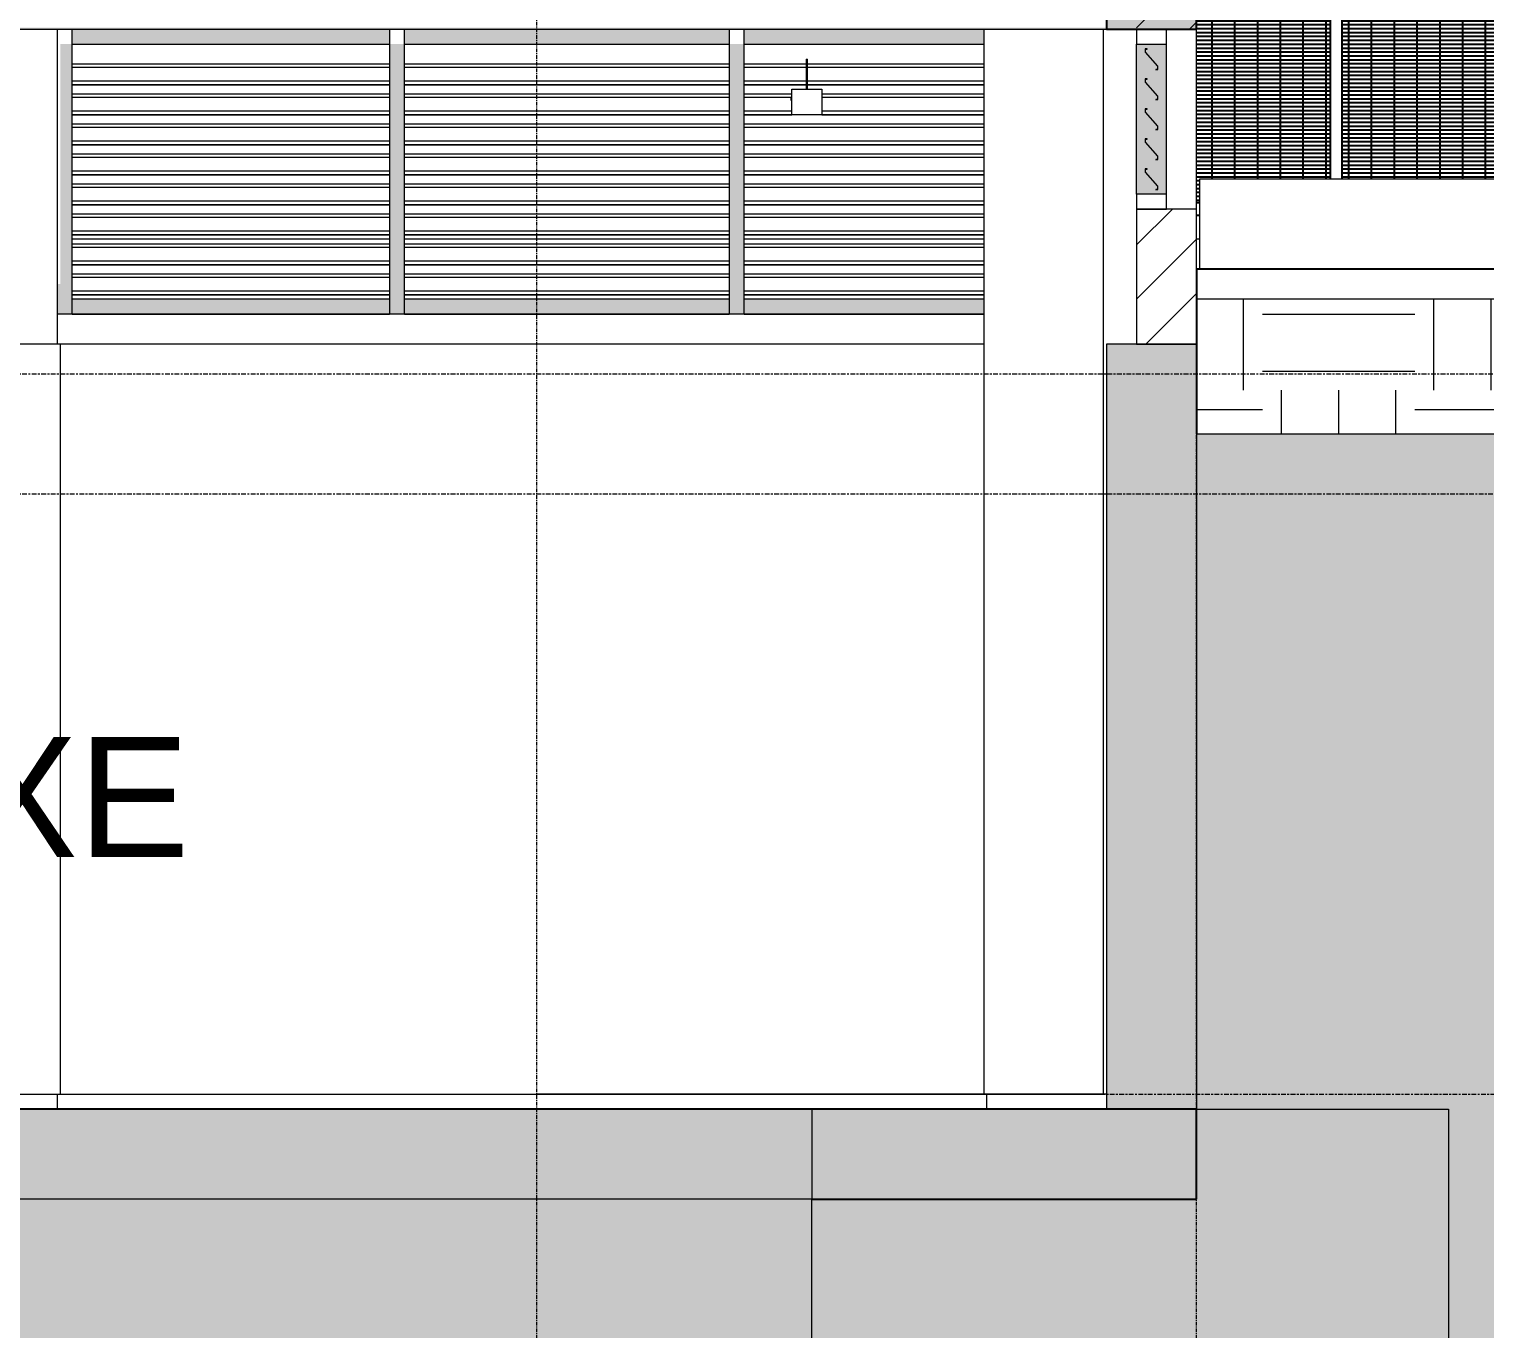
# Model space of a CAD drawing. Header units: millimetres. Extents: x 25061 to 259291, y -8723 to 35400.
# Drawn here: x 51059 to 55914, y -2783 to 1550 of the extents above; entities that cross this region are included whole.
import ezdxf

# ---------------------------------------------------------------- set-up
doc = ezdxf.new("R2010")
doc.units = ezdxf.units.MM
doc.linetypes.add('Centre', pattern=[31.75, 6.35, -4.7625, 15.875, -4.7625])
doc.linetypes.add('Grid Line', pattern=[22.225, 12.7, -3.175, 3.175, -3.175])
for name, color, linetype, lineweight in [('0-1', 7, 'Continuous', 5), ('A-AREA-IDEN', 2, 'Continuous', 9), ('A-CLNG-3', 13, 'Continuous', 18), ('A-CLNG-PATT-3', 13, 'Continuous', 9), ('A-DETL-GENF-1', 9, 'Continuous', 9), ('A-DETL-THIN', 151, 'Continuous', 9), ('A-FLOR-1', 10, 'Continuous', 25), ('A-FLOR-3', 192, 'Continuous', 25), ('A-FLOR-LEVL-2', 51, 'Centre', 9), ('A-FLOR-MCUT', 51, 'Continuous', 9), ('A-FLOR-PATT-1', 7, 'Continuous', 9), ('A-FLOR-PATT-3', 8, 'Continuous', 9), ('A-GLAZ-CWMG', 51, 'Continuous', 9), ('A-GLAZ-CWMG-1', 51, 'Continuous', 18), ('A-WALL', 113, 'Continuous', 9), ('A-WALL-1', 113, 'Continuous', 18), ('A-WALL-PATT-1', 7, 'Continuous', 9), ('A-WALL-PATT-4', 111, 'Continuous', 9), ('C-PRKG', 70, 'Continuous', 9), ('E-LITE-EQPM', 33, 'Continuous', 9), ('L-SITE-WALL-1', 250, 'Continuous', 18), ('S-BEAM-1', 12, 'Continuous', 5), ('S-BEAM-2', 10, 'Continuous', 25), ('S-COLS-1', 7, 'Continuous', 9), ('S-FNDN-1', 32, 'Continuous', 5), ('S-FNDN-2', 250, 'Continuous', 18), ('S-GRID-1', 1, 'Grid Line', 9)]:
    doc.layers.add(name, color=color, linetype=linetype, lineweight=lineweight)
doc.styles.add('Arial', font='arial.ttf', dxfattribs={"height": 400})

# ---------------------------------------------------------------- blocks, each defined once
blk = doc.blocks.new('NCV_TKTC_KET CAU_rvt-1-TKCS_MẶT CẮT 1')
at = {"layer": 'A-FLOR-PATT-1'}
h = blk.add_hatch(color=256, dxfattribs=at)
h.paths.add_polyline_path([(126852.6, -2350), (127252.5, -2350), (127252.5, -2050), (105952.1, -2050), (105952.1, -2350), (126740, -2350)])
h.paths.add_polyline_path([(33652.6, -2350), (54952.6, -2350), (54952.6, -2050), (33652.6, -2050)])
at = {"layer": 'A-WALL-PATT-1'}
blk.add_hatch(color=256, dxfattribs=at).paths.add_polyline_path([(54751.6, -2050), (54952.6, -2050), (54952.6, 500), (54652.6, 500), (54652.6, -2050)])
at = {"layer": 'S-BEAM-1'}
blk.add_hatch(color=256, dxfattribs=at).paths.add_polyline_path([(54751.6, 1550), (54952.6, 1550), (54952.6, 2100), (54652.6, 2100), (54652.6, 1550)])
at = {"layer": 'S-FNDN-1'}
blk.add_hatch(color=256, dxfattribs=at).paths.add_polyline_path([(54751.6, -3550), (55792.6, -3550), (55792.6, -2050), (53669.6, -2050), (53669.6, -3550), (54320.9, -3550)])
at = {"layer": 'A-FLOR-1'}
for p, q in [((54952.6, -2050), (33652.6, -2050)), ((54952.6, -2350), (54952.6, -2050)), ((53669.6, -2350), (54952.6, -2350))]:
    blk.add_line(p, q, dxfattribs=at)
at = {"layer": 'L-SITE-WALL-1'}
for p, q in [((54652.6, 500), (54652.6, -2050)), ((54952.6, 500), (54652.6, 500)), ((54952.6, 200), (54952.6, 500)), ((54652.6, -2050), (54952.6, -2050))]:
    blk.add_line(p, q, dxfattribs=at)
at = {"layer": 'S-BEAM-2'}
for p, q in [((54652.6, 2100), (54652.6, 1550)), ((54952.6, 1550), (54952.6, 2100)), ((54652.6, 1550), (54952.6, 1550))]:
    blk.add_line(p, q, dxfattribs=at)
at = {"layer": 'S-COLS-1'}
for p, q in [((51152.5, 1550), (51152.5, 500)), ((54952.6, 950), (54952.6, 1550)), ((51152.5, -2000), (51152.5, -2050)), ((54252.6, -2050), (54252.6, -2000))]:
    blk.add_line(p, q, dxfattribs=at)
at = {"layer": 'S-FNDN-2'}
for p, q in [((54952.6, -2050), (53669.6, -2050)), ((53669.6, -2050), (53669.6, -2350))]:
    blk.add_line(p, q, dxfattribs=at)
blk = doc.blocks.new('XE MAY2 - xe may 2-612722-TKCS_MẶT CẮT 1')
at = {"layer": 'C-PRKG'}
for p, q in [((54242.564287, -2000), (52752.564287, -2000)), ((54652.564287, -2000), (52752.564287, -2000)), ((54352.564287, -2000), (54252.564287, -2000)), ((54352.564287, -2000), (54252.564287, -2000))]:
    blk.add_line(p, q, dxfattribs=at)
blk = doc.blocks.new('XE MAY2 - xe may 2-V6-TKCS_MẶT CẮT 1')
at = {"layer": 'C-PRKG'}
for p, q in [((49352.564287, -2000), (51252.564287, -2000)), ((49352.564287, -2000), (51252.564287, -2000)), ((49652.564287, -2000), (49752.564287, -2000)), ((49652.564287, -2000), (49752.564287, -2000))]:
    blk.add_line(p, q, dxfattribs=at)
blk = doc.blocks.new('EAE_STL_PENDANT_TK_15W_120cm - LIC_01-ĐÈN LED BATTEN 1_2_ P_2x20W_ ÁNH SÁNG TRẮNG 6000K_ LẮP ĐẶT NỔI_TREO TY-1359257-TKCS_MẶT CẮT 1')
at = {"layer": 'E-LITE-EQPM'}
for p, q in [((35450.1, 1450), (35450.1, 1350)), ((35450.1, 1450), (35450.1, 1350)), ((35450.1, 1450), (35452.6, 1450)), ((35450.1, 1450), (35450.1, 1450)), ((35452.6, 1450), (35455, 1450)), ((35455, 1450), (35455, 1450)), ((35455.1, 1350), (35455.1, 1450)), ((35455.1, 1350), (35455.1, 1450)), ((35400.6, 1321.7), (35400.6, 1322)), ((35400.6, 1322), (35402.6, 1322)), ((35400.6, 1321.9), (35402.6, 1321.9)), ((35400.6, 1321.9), (35402.6, 1321.9)), ((35400.6, 1311.8), (35400.6, 1321.7)), ((35400.6, 1321.7), (35402.6, 1321.7)), ((35402.6, 1311.8), (35400.6, 1311.8)), ((35400.6, 1311.7), (35402.6, 1311.7)), ((35402.6, 1350), (35502.6, 1350)), ((35402.6, 1348), (35402.6, 1350)), ((35402.6, 1264), (35402.6, 1348)), ((35502.6, 1350), (35502.6, 1348)), ((35502.6, 1348), (35502.6, 1264)), ((35502.6, 1264), (35402.6, 1264))]:
    blk.add_line(p, q, dxfattribs=at)
blk = doc.blocks.new('NBS_CLDPhysicalSecuritySystems_MtlMeshPnlFncngSym_CLDModsecSecurusS3_InfillPanel - NBS_CLDPhysicalSecuritySystems_MtlMeshPnlFncngSym_CLDModsecSecurusS2_InfillPanel-2369332-TKCS_MẶT CẮT 1')
at = {"layer": ''}
h = blk.add_hatch(dxfattribs=at)
h.set_pattern_fill('FP_17', color=256, style=0, pattern_type=2)
h.set_pattern_definition([(0, (58652.564, 850), (0, 13), []), (90, (58652.564, 850), (-76, 5e-15), [])])
h.paths.add_polyline_path([(54952.6, 971), (54962.6, 971), (54962.6, 1050), (55398.6, 1050), (55398.6, 2850), (54962.6, 2850), (54962.6, 2200), (54952.6, 2200), (54952.6, 1235.5)])
h.paths.add_polyline_path([(55438.6, 1050), (56398.6, 1050), (56398.6, 2850), (55438.6, 2850), (55438.6, 1235.5)])
h.paths.add_polyline_path([(58652.6, 1050), (58652.6, 2850), (58438.6, 2850), (58438.6, 1050)])
h.paths.add_polyline_path([(58398.6, 1050), (58398.6, 2850), (57438.6, 2850), (57438.6, 1050), (58351, 1050)])
h.paths.add_polyline_path([(56438.6, 1050), (57398.6, 1050), (57398.6, 2850), (56438.6, 2850), (56438.6, 1235.5)])
for p, q in [((55398.7, 2850), (54962.6, 2850)), ((55398.6, 2850), (55398.6, 1050)), ((55402.6, 2850), (55398.6, 2850)), ((55434.6, 2850), (55402.6, 2850)), ((55438.6, 2850), (55434.6, 2850)), ((56398.7, 2850), (55438.4, 2850)), ((55438.6, 1050), (55438.6, 2850)), ((56398.6, 2850), (56398.6, 1050)), ((56402.6, 2850), (56398.6, 2850)), ((56434.6, 2850), (56402.6, 2850)), ((56438.6, 2850), (56434.6, 2850)), ((57398.7, 2850), (56438.4, 2850)), ((56438.6, 1050), (56438.6, 2850)), ((57398.6, 2850), (57398.6, 1050)), ((57402.6, 2850), (57398.6, 2850)), ((57434.6, 2850), (57402.6, 2850)), ((57438.6, 2850), (57434.6, 2850)), ((58398.7, 2850), (57438.4, 2850)), ((57438.6, 1050), (57438.6, 2850)), ((58398.6, 2850), (58398.6, 1050)), ((58402.6, 2850), (58398.6, 2850)), ((58434.6, 2850), (58402.6, 2850)), ((58438.6, 2850), (58434.6, 2850)), ((58652.6, 2850), (58438.4, 2850)), ((58438.6, 1050), (58438.6, 2850)), ((54962.6, 971), (54952.6, 971)), ((54952.6, 930), (54962.6, 930))]:
    blk.add_line(p, q, dxfattribs=at)
blk = doc.blocks.new('Rectangular Mullion - 50 x 100mm-3798635-TKCS_MẶT CẮT 1')
at = {"layer": 'A-GLAZ-CWMG'}
blk.add_hatch(color=256, dxfattribs=at).paths.add_polyline_path([(54242.6, 1500), (54242.6, 1550), (53444.2, 1550), (53444.2, 1500), (53951.7, 1500)])
for q in [(53444.2, 1550), (54242.6, 1500)]:
    blk.add_line((53444.2, 1500), q, dxfattribs=at)
blk = doc.blocks.new('Rectangular Mullion - 50 x 100mm-V21-TKCS_MẶT CẮT 1')
at = {"layer": 'A-GLAZ-CWMG'}
blk.add_hatch(color=256, dxfattribs=at).paths.add_polyline_path([(51202.5, 1500), (52260.9, 1500), (52260.9, 1550), (51202.5, 1550)])
for p, q in [((51202.5, 1500), (51202.5, 1550)), ((52260.9, 1550), (52260.9, 1500)), ((51202.5, 1500), (52260.9, 1500))]:
    blk.add_line(p, q, dxfattribs=at)
blk = doc.blocks.new('Rectangular Mullion - 50 x 100mm-3798636-TKCS_MẶT CẮT 1')
at = {"layer": 'A-GLAZ-CWMG'}
blk.add_hatch(color=256, dxfattribs=at).paths.add_polyline_path([(53151.9, 1500), (53394.2, 1500), (53394.2, 1550), (52310.9, 1550), (52310.9, 1500)])
for p, q in [((52310.9, 1500), (52310.9, 1550)), ((53394.2, 1550), (53394.2, 1500)), ((52310.9, 1500), (53394.2, 1500))]:
    blk.add_line(p, q, dxfattribs=at)
blk = doc.blocks.new('Rectangular Mullion - 50 x 100mm-3798637-TKCS_MẶT CẮT 1')
at = {"layer": 'A-GLAZ-CWMG'}
blk.add_hatch(color=256, dxfattribs=at).paths.add_polyline_path([(52352, 600), (53394.2, 600), (53394.2, 650), (52310.9, 650), (52310.9, 600)])
for p, q in [((52310.9, 600), (52310.9, 650)), ((53394.2, 650), (52310.9, 650)), ((53394.2, 650), (53394.2, 600)), ((52310.9, 600), (53394.2, 600))]:
    blk.add_line(p, q, dxfattribs=at)
blk = doc.blocks.new('Rectangular Mullion - 50 x 100mm-3798638-TKCS_MẶT CẮT 1')
at = {"layer": 'A-GLAZ-CWMG'}
blk.add_hatch(color=256, dxfattribs=at).paths.add_polyline_path([(53951.7, 600), (54242.6, 600), (54242.6, 650), (53444.2, 650), (53444.2, 600)])
for p, q in [((53444.2, 600), (53444.2, 650)), ((54242.6, 650), (53444.2, 650)), ((53444.2, 600), (54242.6, 600))]:
    blk.add_line(p, q, dxfattribs=at)
blk = doc.blocks.new('Rectangular Mullion - MULLION LA SACH-3798639-TKCS_MẶT CẮT 1')
at = {"layer": 'A-GLAZ-CWMG'}
for p, q in [((52310.9, 734.3), (53394.2, 734.3)), ((52310.9, 734.2), (53394.2, 734.2)), ((52310.9, 723.1), (53394.2, 723.1)), ((53394.2, 676.1), (52310.9, 676.1)), ((52310.9, 665.9), (53394.2, 665.9)), ((52310.9, 665.8), (53394.2, 665.8)), ((52310.9, 664.8), (53394.2, 664.8))]:
    blk.add_line(p, q, dxfattribs=at)
blk = doc.blocks.new('Rectangular Mullion - MULLION LA SACH-3798640-TKCS_MẶT CẮT 1')
at = {"layer": 'A-GLAZ-CWMG'}
for p, q in [((53444.2, 734.3), (54242.6, 734.3)), ((53444.2, 734.2), (54242.6, 734.2)), ((53444.2, 723.1), (54242.6, 723.1)), ((54242.6, 676.1), (53444.2, 676.1)), ((53444.2, 665.9), (54242.6, 665.9)), ((53444.2, 665.8), (54242.6, 665.8)), ((53444.2, 664.8), (54242.6, 664.8))]:
    blk.add_line(p, q, dxfattribs=at)
blk = doc.blocks.new('Rectangular Mullion - MULLION LA SACH-V25-TKCS_MẶT CẮT 1')
at = {"layer": 'A-GLAZ-CWMG'}
for p, q in [((53444.2, 1334.3), (53602.6, 1334.3)), ((53444.2, 1334.2), (53602.6, 1334.2)), ((53444.2, 1323.1), (53602.6, 1323.1)), ((53702.6, 1334.3), (54242.6, 1334.3)), ((53702.6, 1334.2), (54242.6, 1334.2)), ((53702.6, 1323.1), (54242.6, 1323.1)), ((53602.6, 1276.1), (53444.2, 1276.1)), ((53444.2, 1265.9), (53602.6, 1265.9)), ((53444.2, 1265.8), (53602.6, 1265.8)), ((53444.2, 1264.8), (53602.6, 1264.8)), ((54242.6, 1276.1), (53702.6, 1276.1)), ((53702.6, 1265.9), (54242.6, 1265.9)), ((53702.6, 1265.8), (54242.6, 1265.8)), ((53702.6, 1264.8), (54242.6, 1264.8))]:
    blk.add_line(p, q, dxfattribs=at)
blk = doc.blocks.new('Rectangular Mullion - MULLION LA SACH-V27-TKCS_MẶT CẮT 1')
at = {"layer": 'A-GLAZ-CWMG'}
for p, q in [((53444.2, 1434.3), (53650.8, 1434.3)), ((53444.2, 1434.2), (53650.8, 1434.2)), ((53444.2, 1423.1), (53650.8, 1423.1)), ((53654.3, 1434.3), (54242.6, 1434.3)), ((53654.3, 1434.2), (54242.6, 1434.2)), ((53654.3, 1423.1), (54242.6, 1423.1)), ((53650.8, 1376.1), (53444.2, 1376.1)), ((53444.2, 1365.9), (53650.8, 1365.9)), ((53444.2, 1365.8), (53650.8, 1365.8)), ((53444.2, 1364.8), (53650.8, 1364.8)), ((54242.6, 1376.1), (53654.3, 1376.1)), ((53654.3, 1365.9), (54242.6, 1365.9)), ((53654.3, 1365.8), (54242.6, 1365.8)), ((53654.3, 1364.8), (54242.6, 1364.8))]:
    blk.add_line(p, q, dxfattribs=at)
blk = doc.blocks.new('Rectangular Mullion - 50 x 100mm-2333204-TKCS_MẶT CẮT 1')
at = {"layer": 'A-GLAZ-CWMG'}
blk.add_hatch(color=256, dxfattribs=at).paths.add_polyline_path([(39727.6, 600), (39727.6, 700), (39677.6, 700), (39677.6, 600)])
for p, q in [((39677.6, 700), (39677.6, 600)), ((39727.6, 600), (39727.6, 700)), ((39727.6, 600), (39677.6, 600))]:
    blk.add_line(p, q, dxfattribs=at)
blk = doc.blocks.new('Rectangular Mullion - 50 x 100mm-2333205-TKCS_MẶT CẮT 1')
at = {"layer": 'A-GLAZ-CWMG'}
blk.add_hatch(color=256, dxfattribs=at).paths.add_polyline_path([(39727.6, 700), (39727.6, 800), (39677.6, 800), (39677.6, 700)])
for p, q in [((39677.6, 800), (39677.6, 700)), ((39727.6, 700), (39727.6, 800))]:
    blk.add_line(p, q, dxfattribs=at)
blk = doc.blocks.new('Rectangular Mullion - 50 x 100mm-V28-TKCS_MẶT CẮT 1')
at = {"layer": 'A-GLAZ-CWMG'}
blk.add_hatch(color=256, dxfattribs=at).paths.add_polyline_path([(52260.9, 600), (52260.9, 650), (51202.5, 650), (51202.5, 600), (51552.1, 600)])
for p, q in [((51202.5, 600), (51202.5, 650)), ((52260.9, 650), (51202.5, 650)), ((52260.9, 650), (52260.9, 600)), ((51202.5, 600), (52260.9, 600))]:
    blk.add_line(p, q, dxfattribs=at)
blk = doc.blocks.new('Rectangular Mullion - MULLION LA SACH-V29-TKCS_MẶT CẮT 1')
at = {"layer": 'A-GLAZ-CWMG'}
for p, q in [((51202.5, 734.3), (52260.9, 734.3)), ((51202.5, 734.2), (52260.9, 734.2)), ((51202.5, 723.1), (52260.9, 723.1)), ((52260.9, 676.1), (51202.5, 676.1)), ((51202.5, 665.9), (52260.9, 665.9)), ((51202.5, 665.8), (52260.9, 665.8)), ((51202.5, 664.8), (52260.9, 664.8))]:
    blk.add_line(p, q, dxfattribs=at)
blk = doc.blocks.new('Rectangular Mullion - 50 x 100mm-V22-TKCS_MẶT CẮT 1')
at = {"layer": 'A-GLAZ-CWMG'}
blk.add_hatch(color=256, dxfattribs=at).paths.add_polyline_path([(46402.564287, 600), (46402.564287, 700), (46352.564287, 700), (46352.564287, 600)])
for q in [(46402.564287, 700), (46352.564287, 600)]:
    blk.add_line((46402.564287, 600), q, dxfattribs=at)
blk = doc.blocks.new('Rectangular Mullion - 50 x 100mm-2333212-TKCS_MẶT CẮT 1')
at = {"layer": 'A-GLAZ-CWMG'}
blk.add_hatch(color=256, dxfattribs=at).paths.add_polyline_path([(38662.635618, 700), (38702.635618, 700), (38702.635618, 800), (38662.635618, 800)])
blk.add_line((38702.635618, 700), (38702.635618, 800), dxfattribs=at)
blk = doc.blocks.new('Rectangular Mullion - 50 x 100mm-3799017-TKCS_MẶT CẮT 1')
at = {"layer": 'A-GLAZ-CWMG-1'}
for p, q in [((54752.564287, 1550), (54752.564287, 1500)), ((54852.564287, 1550), (54752.564287, 1550)), ((54852.564287, 1500), (54852.564287, 1550)), ((54752.564287, 1500), (54852.564287, 1500))]:
    blk.add_line(p, q, dxfattribs=at)
blk = doc.blocks.new('Rectangular Mullion - 50 x 100mm-3799020-TKCS_MẶT CẮT 1')
at = {"layer": 'A-GLAZ-CWMG-1'}
for p, q in [((54752.564287, 1000), (54752.564287, 950)), ((54852.564287, 1000), (54752.564287, 1000)), ((54852.564287, 950), (54852.564287, 1000)), ((54752.564287, 950), (54852.564287, 950))]:
    blk.add_line(p, q, dxfattribs=at)
blk = doc.blocks.new('Rectangular Mullion - MULLION LA SACH-3799021-TKCS_MẶT CẮT 1')
at = {"layer": 'A-GLAZ-CWMG'}
blk.add_hatch(color=256, dxfattribs=at).paths.add_polyline_path([(54822.3, 1026.1), (54823.3, 1026.5), (54781.4, 1073.1)])
at = {"layer": 'A-GLAZ-CWMG-1'}
for p, q in [((54787.7, 1084.3), (54781.2, 1084.2)), ((54781.2, 1084.2), (54781.4, 1073.1)), ((54781.4, 1073.1), (54822.3, 1026.1)), ((54782.3, 1083.2), (54787.8, 1083.3)), ((54782.4, 1073.5), (54782.3, 1083.2)), ((54823.3, 1026.5), (54782.4, 1073.5)), ((54787.8, 1083.3), (54787.7, 1084.3)), ((54822.3, 1026.1), (54822.4, 1015.9)), ((54823.5, 1015), (54823.3, 1026.5)), ((54822.4, 1015.9), (54816.9, 1015.8)), ((54816.9, 1015.8), (54817, 1014.8)), ((54817, 1014.8), (54823.5, 1015))]:
    blk.add_line(p, q, dxfattribs=at)
blk = doc.blocks.new('Rectangular Mullion - 50 x 100mm-2333210-TKCS_MẶT CẮT 1')
at = {"layer": 'A-GLAZ-CWMG'}
blk.add_hatch(color=256, dxfattribs=at).paths.add_polyline_path([(54801.5, 1450), (54802.8, 1450), (54852.6, 1450), (54852.6, 1500), (54752.6, 1500), (54752.6, 1450), (54782.4, 1450)])
for p, q in [((54752.6, 1450), (54752.6, 1500)), ((54852.6, 1450), (54852.6, 1500))]:
    blk.add_line(p, q, dxfattribs=at)
blk = doc.blocks.new('Rectangular Mullion - 50 x 100mm-V71-TKCS_MẶT CẮT 1')
at = {"layer": 'A-GLAZ-CWMG'}
blk.add_hatch(color=256, dxfattribs=at).paths.add_polyline_path([(54782.4, 1000), (54852.6, 1000), (54852.6, 1050), (54802.8, 1050), (54801.5, 1050), (54752.6, 1050), (54752.6, 1000), (54781.4, 1000)])
for p, q in [((54752.6, 1000), (54752.6, 1050)), ((54852.6, 1000), (54852.6, 1050))]:
    blk.add_line(p, q, dxfattribs=at)
blk = doc.blocks.new('Rectangular Mullion - 50 x 100mm-V72-TKCS_MẶT CẮT 1')
at = {"layer": 'A-GLAZ-CWMG'}
blk.add_hatch(color=256, dxfattribs=at).paths.add_polyline_path([(54801.5, 1050), (54802.8, 1050), (54852.6, 1050), (54852.6, 1150), (54802.8, 1150), (54801.5, 1150), (54752.6, 1150), (54752.6, 1050), (54782.4, 1050)])
for p, q in [((54752.6, 1050), (54752.6, 1150)), ((54852.6, 1050), (54852.6, 1150))]:
    blk.add_line(p, q, dxfattribs=at)

msp = doc.modelspace()

# ---------------------------------------------------------------- hatches: boundary and pattern name
at = {"layer": 'A-CLNG-PATT-3'}
h = msp.add_hatch(dxfattribs=at)
h.set_pattern_fill('FP_7', color=256, style=0, pattern_type=2)
h.set_pattern_definition([(0, (81080.3, 14125), (1300.48, 325.12), [53.645, -921.715, 53.645, -6123.635]), (0, (81080.3, 14125), (1300.48, 325.12), [-1029.005, -921.715, 53.645, -1897.075, -3251.2]), (0, (81080.3, 14125), (1300.48, 325.12), [-3901.44, 53.645, -921.715, 53.645, -2222.195]), (0, (81080.3, 14125), (1300.48, 325.12), [-4930.445, -596.595, 53.645, -1571.955]), (120, (81567.98, 14287.56), (-931.8022, 963.6887), [53.645, -921.715, -6177.28]), (120, (81567.98, 14287.56), (-931.8022, 963.6887), [-975.36, 53.645, -921.715, -5201.92]), (120, (81567.98, 14287.56), (-931.8022, 963.6887), [-1950.72, 53.645, -1897.075, -3251.2]), (120, (81567.98, 14287.56), (-931.8022, 963.6887), [-3901.44, 53.645, -921.715, -2275.84]), (120, (81567.98, 14287.56), (-931.8022, 963.6887), [-4876.8, 53.645, -596.595, -1625.6]), (120, (81567.98, 14287.56), (-931.8022, 963.6887), [-5527.04, 53.645, -1571.955]), (240, (81730.54, 14937.8), (-368.6778, -1288.8087), [53.645, -921.715, -6177.28]), (240, (81730.54, 14937.8), (-368.6778, -1288.8087), [-975.36, 53.645, -921.715, -5201.92]), (240, (81730.54, 14937.8), (-368.6778, -1288.8087), [-1950.72, 53.645, -1897.075, -3251.2]), (240, (81730.54, 14937.8), (-368.6778, -1288.8087), [-3901.44, 53.645, -921.715, -2275.84]), (240, (81730.54, 14937.8), (-368.6778, -1288.8087), [-4876.8, 53.645, -596.595, -1625.6]), (240, (81730.54, 14937.8), (-368.6778, -1288.8087), [-5527.04, 53.645, -1571.955])])
h.paths.add_polyline_path([(106252.6, 1550), (126952.6, 1550), (126952.6, 1555), (106252.6, 1555)])
h.paths.add_polyline_path([(33955, 1550), (54652.6, 1550), (54652.6, 1555), (33952.6, 1555), (33952.6, 1550)])
at = {"layer": 'A-DETL-GENF-1'}
h = msp.add_hatch(dxfattribs=at)
h.set_pattern_fill('FP_32', color=256, style=0, pattern_type=2)
h.set_pattern_definition([(0, (81080.3, 14125), (774.192, 774.192), [774.192, -774.192]), (0, (81080.3, 14415.3), (774.192, 774.192), [774.192, -774.192]), (0, (81080.3, 14705.64), (774.192, 774.192), [774.192, -774.192]), (90, (81177.1, 14802.4), (-774.192, 774.192), [774.192, -774.192]), (90, (81467.4, 14802.4), (-774.192, 774.192), [774.192, -774.192]), (90, (81757.7, 14802.4), (-774.192, 774.192), [774.192, -774.192])])
h.paths.add_polyline_path([(29155.7, -4846.7), (131539.2, -4846.7), (131539.2, -172.5), (129801.5, -74.5), (127252.6, -74.5), (127252.6, -2750), (126852.6, -2750), (126852.6, -2350), (122802.7, -2350), (122802.7, -2750), (122402.7, -2750), (122402.7, -2350), (118552.2, -2350), (118552.2, -2750), (118152.4, -2750), (118152.4, -2350), (115052.8, -2350), (115052.8, -2750), (114652.8, -2750), (114652.8, -2350), (111633.9, -2350), (111633.9, -2750), (111215.1, -2750), (111215.1, -2350), (107235.6, -2350), (107235.6, -3550), (107285.6, -3550), (107285.6, -3600), (105055, -3600), (105055, -3550), (105105, -3550), (105105, -2050), (105952.6, -2050), (105952.6, 200), (54952.6, 200), (54952.6, -2050), (55792.6, -2050), (55792.6, -3550), (55842.6, -3550), (55842.6, -3600), (53619.6, -3600), (53619.6, -3550), (53669.6, -3550), (53669.6, -2350), (49690, -2350), (49690, -2750), (49273.2, -2750), (49273.2, -2350), (46252.6, -2350), (46252.6, -2750), (45852.6, -2750), (45852.6, -2350), (42752.6, -2350), (42752.6, -2750), (42352.6, -2750), (42352.6, -2350), (38502.7, -2350), (38502.7, -2750), (38102.7, -2750), (38102.7, -2350), (34052.6, -2350), (34052.6, -2750), (33652.6, -2750), (33652.6, 0), (31103.5, 0), (29155.7, -121.7), (29155.7, -4610)])
at = {"layer": 'A-FLOR-PATT-3'}
h = msp.add_hatch(dxfattribs=at)
h.set_pattern_fill('FP_11', color=256, style=0, pattern_type=2)
h.set_pattern_definition([(0, (81080.3, 14125), (508, 508), [508, -508]), (0, (81080.3, 14315.5), (508, 508), [508, -508]), (0, (81080.3, 14506), (508, 508), [508, -508]), (90, (81143.8, 14569.5), (-508, 508), [508, -508]), (90, (81334.3, 14569.5), (-508, 508), [508, -508]), (90, (81524.8, 14569.5), (-508, 508), [508, -508])])
h.paths.add_polyline_path([(54952.6, 200), (63052.6, 200), (63052.6, 650), (54952.6, 650), (54952.6, 627.2)])
at = {"layer": 'A-WALL-PATT-4'}
h = msp.add_hatch(dxfattribs=at)
h.set_pattern_fill('FP_8', color=256, style=0, pattern_type=2)
h.set_pattern_definition([(45, (81080.3, 14125), (-90.50967, 90.50967), [])])
h.paths.add_polyline_path([(54752.6, 500), (54952.6, 500), (54952.6, 950), (54752.6, 950), (54752.6, 627.2)])
h.paths.add_polyline_path([(54952.6, 1550), (54952.6, 2000), (54752.6, 2000), (54752.6, 1550)])

# ---------------------------------------------------------------- linework, layer by layer
at = {"layer": 'A-CLNG-3'}
for p, q in [((54652.6, 1550), (54652.6, 1555)), ((33952.6, 1550), (54652.6, 1550))]:
    msp.add_line(p, q, dxfattribs=at)
at = {"layer": 'A-DETL-THIN'}
for p, q in [((105952.6, 200), (54952.6, 200)), ((54952.6, 200), (54952.6, -2050)), ((54952.6, -2050), (55792.6, -2050)), ((55792.6, -2050), (55792.6, -3550)), ((53669.6, -2350), (49690, -2350)), ((53669.6, -3550), (53669.6, -2350))]:
    msp.add_line(p, q, dxfattribs=at)
at = {"layer": 'A-FLOR-3'}
for p, q in [((63052.6, 750), (54952.6, 750)), ((54952.6, 750), (54952.6, 200))]:
    msp.add_line(p, q, dxfattribs=at)
at = {"layer": 'A-FLOR-LEVL-2'}
for p, q in [((134152.6, 400), (25061.1, 400)), ((132120.6, 0), (25061.1, 0)), ((25061.1, -2000), (132120.6, -2000))]:
    msp.add_line(p, q, dxfattribs=at)
at = {"layer": 'A-FLOR-MCUT'}
msp.add_line((63052.6, 650), (54952.6, 650), dxfattribs=at)
at = {"layer": 'A-WALL'}
for p, q in [((54242.6, 1550), (54242.6, -2000)), ((54642.6, -2000), (54642.6, 1550)), ((62623.8, 1050), (54962.6, 1050)), ((54962.6, 1050), (54962.6, 750)), ((54952.6, 750), (54952.6, 950)), ((52260.9, 850), (51202.5, 850)), ((53394.2, 850), (52310.9, 850)), ((54242.6, 850), (53444.2, 850)), ((54962.6, 850), (54952.6, 850)), ((54242.6, 600), (51152.5, 600)), ((54242.6, 500), (46352.6, 500)), ((51162.5, 500), (51162.5, -2000)), ((46352.6, -2000), (54642.6, -2000))]:
    msp.add_line(p, q, dxfattribs=at)
at = {"layer": 'A-WALL-1'}
for p, q in [((54952.6, 950), (54752.6, 950)), ((54752.6, 950), (54752.6, 500)), ((54752.6, 500), (54952.6, 500))]:
    msp.add_line(p, q, dxfattribs=at)
at = {"layer": 'S-GRID-1'}
for p, q in [((52752.6, -3283.1), (52752.6, 30285.9)), ((54952.6, -3283.1), (54952.6, 30285.9))]:
    msp.add_line(p, q, dxfattribs=at)

# ---------------------------------------------------------------- block references
at = {"layer": ''}
msp.add_blockref('NBS_CLDPhysicalSecuritySystems_MtlMeshPnlFncngSym_CLDModsecSecurusS3_InfillPanel - NBS_CLDPhysicalSecuritySystems_MtlMeshPnlFncngSym_CLDModsecSecurusS2_InfillPanel-2369332-TKCS_MẶT CẮT 1', (0, 0), dxfattribs=at)
at = {"layer": '0-1'}
msp.add_blockref('NCV_TKTC_KET CAU_rvt-1-TKCS_MẶT CẮT 1', (0, 0), dxfattribs=at)
at = {"layer": 'A-GLAZ-CWMG'}
for name, p in [('Rectangular Mullion - 50 x 100mm-V21-TKCS_MẶT CẮT 1', (0, 0)), ('Rectangular Mullion - 50 x 100mm-3798636-TKCS_MẶT CẮT 1', (0, 0)), ('Rectangular Mullion - 50 x 100mm-3798635-TKCS_MẶT CẮT 1', (0, 0)), ('Rectangular Mullion - 50 x 100mm-3799017-TKCS_MẶT CẮT 1', (0, 0)), ('Rectangular Mullion - 50 x 100mm-2333212-TKCS_MẶT CẮT 1', (12499.9, 700)), ('Rectangular Mullion - 50 x 100mm-2333205-TKCS_MẶT CẮT 1', (12583.3, 700)), ('Rectangular Mullion - 50 x 100mm-2333205-TKCS_MẶT CẮT 1', (13716.6, 700)), ('Rectangular Mullion - 50 x 100mm-2333210-TKCS_MẶT CẮT 1', (0, 0)), ('Rectangular Mullion - MULLION LA SACH-3799021-TKCS_MẶT CẮT 1', (0, 400)), ('Rectangular Mullion - MULLION LA SACH-V29-TKCS_MẶT CẮT 1', (0, 700)), ('Rectangular Mullion - MULLION LA SACH-3798639-TKCS_MẶT CẮT 1', (0, 700)), ('Rectangular Mullion - MULLION LA SACH-V27-TKCS_MẶT CẮT 1', (0, 0)), ('Rectangular Mullion - 50 x 100mm-V72-TKCS_MẶT CẮT 1', (0, 300)), ('Rectangular Mullion - 50 x 100mm-2333212-TKCS_MẶT CẮT 1', (12499.9, 600)), ('Rectangular Mullion - 50 x 100mm-2333205-TKCS_MẶT CẮT 1', (12583.3, 600)), ('Rectangular Mullion - 50 x 100mm-2333205-TKCS_MẶT CẮT 1', (13716.6, 600)), ('Rectangular Mullion - MULLION LA SACH-3799021-TKCS_MẶT CẮT 1', (0, 300)), ('Rectangular Mullion - MULLION LA SACH-V29-TKCS_MẶT CẮT 1', (0, 600)), ('Rectangular Mullion - MULLION LA SACH-3798639-TKCS_MẶT CẮT 1', (0, 600)), ('Rectangular Mullion - MULLION LA SACH-V25-TKCS_MẶT CẮT 1', (0, 0)), ('Rectangular Mullion - 50 x 100mm-V72-TKCS_MẶT CẮT 1', (0, 200)), ('Rectangular Mullion - 50 x 100mm-2333212-TKCS_MẶT CẮT 1', (12499.9, 500)), ('Rectangular Mullion - 50 x 100mm-2333205-TKCS_MẶT CẮT 1', (12583.3, 500)), ('Rectangular Mullion - 50 x 100mm-2333205-TKCS_MẶT CẮT 1', (13716.6, 500)), ('Rectangular Mullion - MULLION LA SACH-3799021-TKCS_MẶT CẮT 1', (0, 200)), ('Rectangular Mullion - MULLION LA SACH-V29-TKCS_MẶT CẮT 1', (0, 500)), ('Rectangular Mullion - MULLION LA SACH-3798639-TKCS_MẶT CẮT 1', (0, 500)), ('Rectangular Mullion - MULLION LA SACH-3798640-TKCS_MẶT CẮT 1', (0, 500)), ('Rectangular Mullion - 50 x 100mm-V72-TKCS_MẶT CẮT 1', (0, 100)), ('Rectangular Mullion - 50 x 100mm-2333212-TKCS_MẶT CẮT 1', (12499.9, 400)), ('Rectangular Mullion - 50 x 100mm-2333205-TKCS_MẶT CẮT 1', (12583.3, 400)), ('Rectangular Mullion - 50 x 100mm-2333205-TKCS_MẶT CẮT 1', (13716.6, 400)), ('Rectangular Mullion - MULLION LA SACH-3799021-TKCS_MẶT CẮT 1', (0, 100)), ('Rectangular Mullion - MULLION LA SACH-V29-TKCS_MẶT CẮT 1', (0, 400)), ('Rectangular Mullion - MULLION LA SACH-3798639-TKCS_MẶT CẮT 1', (0, 400)), ('Rectangular Mullion - MULLION LA SACH-3798640-TKCS_MẶT CẮT 1', (0, 400)), ('Rectangular Mullion - 50 x 100mm-V72-TKCS_MẶT CẮT 1', (0, 0)), ('Rectangular Mullion - 50 x 100mm-2333212-TKCS_MẶT CẮT 1', (12499.9, 300)), ('Rectangular Mullion - 50 x 100mm-2333205-TKCS_MẶT CẮT 1', (12583.3, 300)), ('Rectangular Mullion - 50 x 100mm-2333205-TKCS_MẶT CẮT 1', (13716.6, 300)), ('Rectangular Mullion - MULLION LA SACH-3799021-TKCS_MẶT CẮT 1', (0, 0)), ('Rectangular Mullion - MULLION LA SACH-V29-TKCS_MẶT CẮT 1', (0, 300)), ('Rectangular Mullion - MULLION LA SACH-3798639-TKCS_MẶT CẮT 1', (0, 300)), ('Rectangular Mullion - MULLION LA SACH-3798640-TKCS_MẶT CẮT 1', (0, 300)), ('Rectangular Mullion - 50 x 100mm-V71-TKCS_MẶT CẮT 1', (0, 0)), ('Rectangular Mullion - 50 x 100mm-2333212-TKCS_MẶT CẮT 1', (12499.9, 200)), ('Rectangular Mullion - 50 x 100mm-2333205-TKCS_MẶT CẮT 1', (12583.3, 200)), ('Rectangular Mullion - 50 x 100mm-2333205-TKCS_MẶT CẮT 1', (13716.6, 200)), ('Rectangular Mullion - 50 x 100mm-3799020-TKCS_MẶT CẮT 1', (0, 0)), ('Rectangular Mullion - MULLION LA SACH-V29-TKCS_MẶT CẮT 1', (0, 200)), ('Rectangular Mullion - MULLION LA SACH-3798639-TKCS_MẶT CẮT 1', (0, 200)), ('Rectangular Mullion - MULLION LA SACH-3798640-TKCS_MẶT CẮT 1', (0, 200)), ('Rectangular Mullion - 50 x 100mm-2333212-TKCS_MẶT CẮT 1', (12499.9, 100)), ('Rectangular Mullion - 50 x 100mm-2333205-TKCS_MẶT CẮT 1', (12583.3, 100)), ('Rectangular Mullion - 50 x 100mm-2333205-TKCS_MẶT CẮT 1', (13716.6, 100)), ('Rectangular Mullion - MULLION LA SACH-V29-TKCS_MẶT CẮT 1', (0, 100)), ('Rectangular Mullion - MULLION LA SACH-3798639-TKCS_MẶT CẮT 1', (0, 100)), ('Rectangular Mullion - MULLION LA SACH-3798640-TKCS_MẶT CẮT 1', (0, 100)), ('Rectangular Mullion - 50 x 100mm-2333212-TKCS_MẶT CẮT 1', (12499.9, 0)), ('Rectangular Mullion - 50 x 100mm-2333205-TKCS_MẶT CẮT 1', (12583.3, 0)), ('Rectangular Mullion - 50 x 100mm-2333205-TKCS_MẶT CẮT 1', (13716.6, 0)), ('Rectangular Mullion - MULLION LA SACH-V29-TKCS_MẶT CẮT 1', (0, 0)), ('Rectangular Mullion - MULLION LA SACH-3798639-TKCS_MẶT CẮT 1', (0, 0)), ('Rectangular Mullion - MULLION LA SACH-3798640-TKCS_MẶT CẮT 1', (0, 0)), ('Rectangular Mullion - 50 x 100mm-V22-TKCS_MẶT CẮT 1', (4799.9, 0)), ('Rectangular Mullion - 50 x 100mm-2333204-TKCS_MẶT CẮT 1', (12583.3, 0)), ('Rectangular Mullion - 50 x 100mm-2333204-TKCS_MẶT CẮT 1', (13716.6, 0)), ('Rectangular Mullion - 50 x 100mm-V28-TKCS_MẶT CẮT 1', (0, 0)), ('Rectangular Mullion - 50 x 100mm-3798637-TKCS_MẶT CẮT 1', (0, 0)), ('Rectangular Mullion - 50 x 100mm-3798638-TKCS_MẶT CẮT 1', (0, 0))]:
    msp.add_blockref(name, p, dxfattribs=at)
at = {"layer": 'C-PRKG'}
for name in ['XE MAY2 - xe may 2-V6-TKCS_MẶT CẮT 1', 'XE MAY2 - xe may 2-612722-TKCS_MẶT CẮT 1']:
    msp.add_blockref(name, (0, 0), dxfattribs=at)
at = {"layer": 'E-LITE-EQPM'}
msp.add_blockref('EAE_STL_PENDANT_TK_15W_120cm - LIC_01-ĐÈN LED BATTEN 1_2_ P_2x20W_ ÁNH SÁNG TRẮNG 6000K_ LẮP ĐẶT NỔI_TREO TY-1359257-TKCS_MẶT CẮT 1', (18200, 0), dxfattribs=at)

# ---------------------------------------------------------------- texts
at = {"layer": 'A-AREA-IDEN', "insert": (49684.5, -1298), "char_height": 400, "width": 3820.8, "attachment_point": 8, "line_spacing_factor": 0.936439, "style": 'Arial'}
msp.add_mtext('\\pt8,16,24,32,40,48,56,64,72,80,88,96,104,112,120,128,136,144,152,160,168,176,184,192,200,208,216,224,232,240,248,256;GARA ĐẬU XE', dxfattribs=at)

doc.saveas('drawing.dxf')
